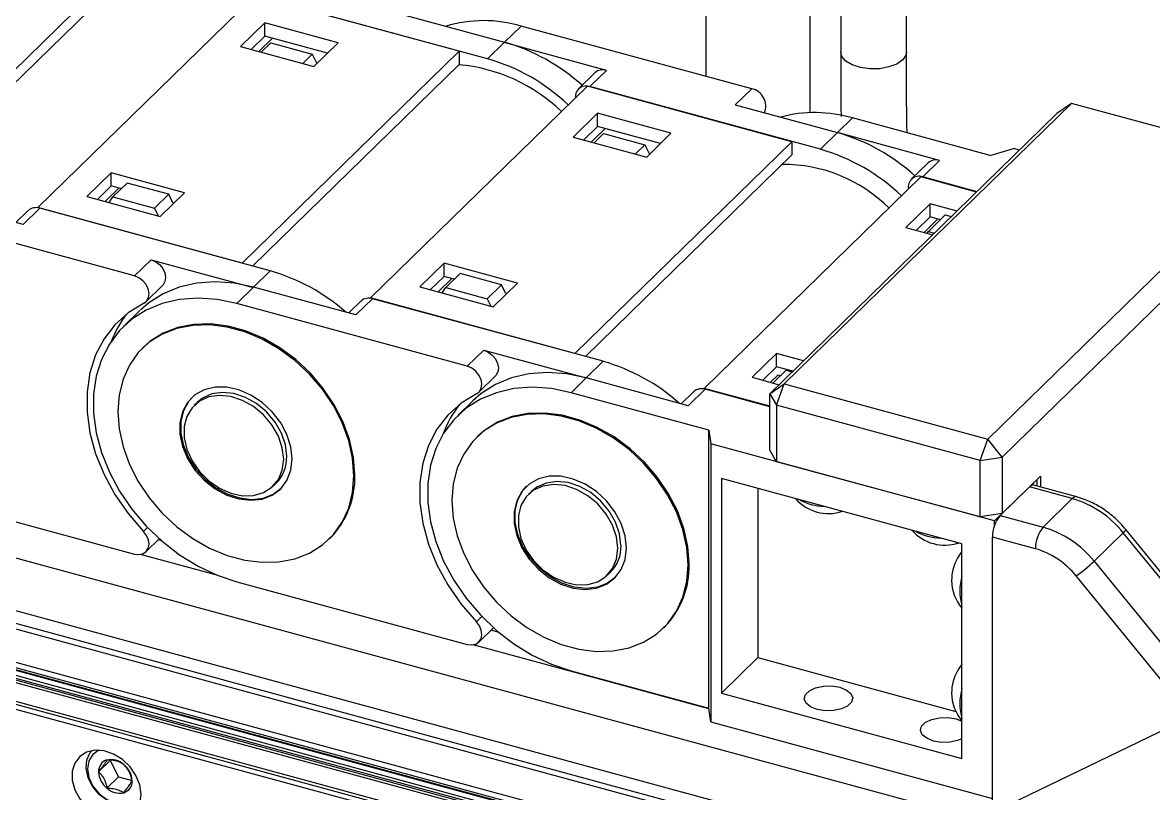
# Model space of a CAD drawing. Header units: millimetres. Extents: x 0 to 3353, y 0 to 2591.
# Drawn here: x 2485.6 to 2623.2, y 2037.5 to 2131.3 of the extents above; entities that cross this region are included whole.
import ezdxf

# ---------------------------------------------------------------- set-up
doc = ezdxf.new("R2010")
doc.units = ezdxf.units.MM
doc.header["$LTSCALE"] = 12
doc.layers.add('TITLE_BLOCK_BORDER', color=7, linetype='Continuous')
doc.dimstyles.new('SLDDIMSTYLE0', dxfattribs={"dimtxt": 0.18, "dimasz": 12.192, "dimexe": 0, "dimexo": 0.0625, "dimgap": 0, "dimtad": 0, "dimtih": 1, "dimtoh": 1, "dimdec": 0, "dimrnd": 1e-09, "dimzin": 0, "dimdsep": 46, "dimtxsty": 'Standard', "dimblk1": 'DOT', "dimblk2": 'DOT', "dimsah": 1, "dimcen": 0.09, "dimadec": 0, "dimazin": 0, "dimtfac": 12.192, "dimtdec": 0, "dimtofl": 0, "dimtmove": 0, "dimatfit": 3, "dimldrblk": 'DOT', "dimfxl": 0, "dimfrac": 2, "dimtolj": 1, "dimtzin": 0, "dimarcsym": 0})

# ---------------------------------------------------------------- blocks, each defined once
blk = doc.blocks.new('_DOT')
at = {"color": 0, "linetype": 'ByBlock', "lineweight": -2}
blk.add_line((-0.5, 0), (-1, 0), dxfattribs=at)
at = {"color": 0, "linetype": 'ByBlock', "const_width": 0.5}
blk.add_lwpolyline([(-0.25, 0, 1), (0.25, 0, 1)], format="xyb", close=True, dxfattribs=at)

msp = doc.modelspace()

# ---------------------------------------------------------------- linework, layer by layer
at = {"color": 8, "linetype": 'Continuous', "lineweight": 25}
for p, q in [((2625.63, 2027.83), (1947.48, 2212.14)), ((2621.56, 2020.95), (1945.85, 2204.59)), ((2621.35, 2020.35), (1946.17, 2203.85)), ((2597.66, 2022.73), (1947.05, 2199.55)), ((2597.27, 2022.18), (1947.1, 2198.88)), ((2597.09, 2021.89), (1947.12, 2198.54)), ((2596.73, 2021.37), (1947.14, 2197.92)), ((2596.39, 2021.13), (1947.15, 2197.58)), ((2595.73, 2020.76), (1947.15, 2197.03)), ((2500.33, 2069.36), (2500.82, 2069.84)), ((2509.42, 2063.98), (2499.94, 2066.55)), ((2540.84, 2058.35), (2541.5, 2059)), ((2569.13, 2047.75), (2540.45, 2055.55))]:
    msp.add_line(p, q, dxfattribs=at)
at = {"color": 7, "linetype": 'Continuous', "lineweight": 25}
for p, q in [((2622.06, 2022.36), (1944.47, 2206.52)), ((2597.14, 2021.97), (1947.11, 2198.63)), ((2596.12, 2020.97), (1947.15, 2197.35)), ((2587.82, 2020.64), (1947.15, 2194.76)), ((2587.46, 2020.36), (1947.15, 2194.38)), ((2568.81, 2124.73), (2568.81, 2195.06)), ((2587, 2019.91), (1947.15, 2193.81)), ((2581.41, 2143.79), (2581.41, 2120.32)), ((2585.19, 2140.95), (2585.19, 2127.7)), ((2593.19, 2127.7), (2593.19, 2140.72)), ((2471.82, 2113.02), (2498.23, 2138.8)), ((2498.23, 2137.19), (2473.1, 2112.66)), ((2487.45, 2108.78), (2513.86, 2134.56)), ((2538.74, 2127.8), (2513.86, 2134.56)), ((2542.2, 2126.87), (2514.14, 2134.5)), ((2531.83, 2132.28), (2544.28, 2128.9)), ((2515.09, 2131.25), (2512.13, 2128.36)), ((2524.02, 2128.83), (2515.09, 2131.25)), ((2515.09, 2129.64), (2515.09, 2131.25)), ((2544.23, 2128.85), (2546.29, 2130.86)), ((2574.35, 2123.23), (2546.29, 2130.86)), ((2515.09, 2129.64), (2513.42, 2128.01)), ((2514.35, 2127.76), (2516.03, 2129.39)), ((2522.73, 2127.57), (2515.09, 2129.64)), ((2512.13, 2128.36), (2521.06, 2125.93)), ((2515.81, 2128.8), (2514.66, 2127.67)), ((2515.81, 2128.8), (2520.85, 2127.43)), ((2521.06, 2125.93), (2524.02, 2128.83)), ((2542.2, 2126.87), (2544.28, 2128.9)), ((2556.68, 2125.47), (2544.23, 2128.85)), ((2512.33, 2102.01), (2538.74, 2127.8)), ((2520.85, 2127.43), (2519.7, 2126.3)), ((2520.85, 2127.43), (2521.42, 2126.29)), ((2538.74, 2127.8), (2538.74, 2126.18)), ((2538.74, 2126.18), (2513.61, 2101.65)), ((2555.28, 2125.19), (2553.25, 2123.2)), ((2554.65, 2123.49), (2556.68, 2125.47)), ((2527.95, 2097.77), (2554.37, 2123.55)), ((2579.25, 2116.79), (2554.37, 2123.55)), ((2554.41, 2123.54), (2554.65, 2123.49)), ((2582.71, 2115.86), (2554.65, 2123.49)), ((2574.35, 2123.23), (2572.34, 2121.27)), ((2572.34, 2121.27), (2584.78, 2117.89)), ((2613.28, 2121.44), (2578.32, 2087.32)), ((2613.28, 2121.44), (2611.51, 2120.2)), ((2638.04, 2114.71), (2613.28, 2121.44)), ((2555.6, 2120.24), (2552.63, 2117.35)), ((2564.53, 2117.82), (2555.6, 2120.24)), ((2555.6, 2118.63), (2555.6, 2120.24)), ((2576.55, 2086.09), (2611.51, 2120.2)), ((2584.78, 2117.89), (2586.62, 2119.68)), ((2603.38, 2115.12), (2586.62, 2119.68)), ((2555.6, 2118.63), (2553.92, 2117)), ((2554.86, 2116.75), (2556.53, 2118.38)), ((2563.24, 2116.56), (2555.6, 2118.63)), ((2552.63, 2117.35), (2561.57, 2114.92)), ((2556.32, 2117.79), (2555.16, 2116.66)), ((2556.32, 2117.79), (2561.36, 2116.42)), ((2561.57, 2114.92), (2564.53, 2117.82)), ((2582.71, 2115.86), (2584.78, 2117.89)), ((2597.23, 2114.5), (2584.78, 2117.89)), ((2552.83, 2091.01), (2579.25, 2116.79)), ((2561.36, 2116.42), (2560.2, 2115.29)), ((2561.36, 2116.42), (2561.93, 2115.28)), ((2579.25, 2116.79), (2579.25, 2115.18)), ((2603.38, 2115.12), (2606.21, 2115.95)), ((2606.95, 2115.75), (2606.21, 2115.95)), ((2579.25, 2115.18), (2554.11, 2090.64)), ((2595.83, 2114.22), (2593.78, 2112.22)), ((2595.17, 2112.5), (2597.23, 2114.5)), ((2603.09, 2080.59), (2638.04, 2114.71)), ((2496.4, 2113.01), (2493.44, 2110.12)), ((2505.33, 2110.58), (2496.4, 2113.01)), ((2496.4, 2111.4), (2496.4, 2113.01)), ((2496.4, 2111.4), (2494.73, 2109.77)), ((2497.64, 2111.06), (2496.4, 2111.4)), ((2496.61, 2110.06), (2498.34, 2111.75)), ((2503.39, 2110.38), (2498.34, 2111.75)), ((2568.55, 2086.76), (2594.92, 2112.5)), ((2601.72, 2110.65), (2594.92, 2112.5)), ((2601.78, 2110.7), (2595.17, 2112.5)), ((2639.81, 2112.51), (2604.85, 2078.4)), ((2485.67, 2106.71), (2473.23, 2110.09)), ((2493.44, 2110.12), (2502.37, 2107.69)), ((2497.34, 2111.14), (2495.66, 2109.51)), ((2496.15, 2109.38), (2496.61, 2110.06)), ((2496.61, 2110.06), (2501.65, 2108.69)), ((2501.65, 2108.69), (2503.39, 2110.38)), ((2502.37, 2107.69), (2505.33, 2110.58)), ((2503.89, 2109.36), (2503.39, 2110.38)), ((2487.7, 2108.69), (2485.67, 2106.71)), ((2487.45, 2108.78), (2487.44, 2108.74)), ((2512.33, 2102.01), (2487.45, 2108.78)), ((2515.76, 2101.07), (2487.7, 2108.69)), ((2501.65, 2108.69), (2502.11, 2107.76)), ((2504.04, 2109.32), (2503.89, 2109.36)), ((2596.08, 2109.24), (2593.12, 2106.35)), ((2599.36, 2108.35), (2596.08, 2109.24)), ((2596.08, 2107.63), (2596.08, 2109.24)), ((2499.24, 2100.46), (2471.17, 2108.09)), ((2486.3, 2108.41), (2484.8, 2106.95)), ((2596.08, 2107.63), (2594.41, 2106)), ((2595.35, 2105.74), (2597.02, 2107.38)), ((2597.91, 2107.87), (2595.86, 2105.87)), ((2597.32, 2107.29), (2596.08, 2107.63)), ((2597.91, 2107.87), (2598.66, 2107.67)), ((2593.12, 2106.35), (2596.4, 2105.46)), ((2595.71, 2105.65), (2595.86, 2105.87)), ((2595.86, 2105.87), (2596.61, 2105.66)), ((2499.24, 2100.46), (2501.24, 2102.42)), ((2501.24, 2102.42), (2513.69, 2099.04)), ((2512.33, 2102.01), (2512.33, 2102)), ((2536.91, 2102), (2533.94, 2099.11)), ((2545.84, 2099.57), (2536.91, 2102)), ((2536.91, 2100.39), (2536.91, 2102)), ((2515.76, 2101.07), (2513.69, 2099.04)), ((2536.91, 2100.39), (2535.23, 2098.76)), ((2538.14, 2100.05), (2536.91, 2100.39)), ((2537.11, 2099.05), (2538.85, 2100.74)), ((2543.89, 2099.37), (2538.85, 2100.74)), ((2500.63, 2097.32), (2502.64, 2099.27)), ((2513.73, 2099.08), (2511.68, 2097.08)), ((2526.18, 2095.7), (2513.73, 2099.08)), ((2533.94, 2099.11), (2542.87, 2096.68)), ((2537.84, 2100.14), (2536.17, 2098.5)), ((2536.65, 2098.37), (2537.11, 2099.05)), ((2537.11, 2099.05), (2542.15, 2097.68)), ((2542.15, 2097.68), (2543.89, 2099.37)), ((2542.87, 2096.68), (2545.84, 2099.57)), ((2544.4, 2098.35), (2543.89, 2099.37)), ((2528.21, 2097.68), (2526.18, 2095.7)), ((2527.95, 2097.77), (2527.94, 2097.74)), ((2552.83, 2091.01), (2527.95, 2097.77)), ((2556.27, 2090.06), (2528.21, 2097.68)), ((2542.15, 2097.68), (2542.61, 2096.75)), ((2544.55, 2098.31), (2544.4, 2098.35)), ((2499.89, 2096.24), (2497.88, 2094.28)), ((2539.74, 2089.45), (2511.68, 2097.08)), ((2526.81, 2097.4), (2525.31, 2095.94)), ((2500.33, 2091.78), (2500.21, 2091.67)), ((2539.74, 2089.45), (2541.75, 2091.41)), ((2541.75, 2091.41), (2554.19, 2088.03)), ((2552.83, 2091.01), (2552.83, 2090.99)), ((2577.39, 2091), (2574.43, 2088.11)), ((2580.67, 2090.11), (2577.39, 2091)), ((2577.39, 2089.39), (2577.39, 2091)), ((2556.27, 2090.06), (2554.19, 2088.03)), ((2577.39, 2089.39), (2575.72, 2087.76)), ((2579.38, 2088.85), (2577.39, 2089.39)), ((2541.14, 2086.31), (2543.15, 2088.27)), ((2554.2, 2088.03), (2552.36, 2086.24)), ((2566.64, 2084.65), (2554.2, 2088.03)), ((2574.43, 2088.11), (2577.71, 2087.21)), ((2577.55, 2088.38), (2576.65, 2087.5)), ((2576.96, 2087.42), (2578.54, 2088.97)), ((2577.85, 2088.29), (2577.55, 2088.38)), ((2578.54, 2088.97), (2579.29, 2088.76)), ((2579.07, 2088.82), (2579.16, 2088.91)), ((2568.69, 2086.65), (2566.64, 2084.65)), ((2568.55, 2086.76), (2568.53, 2086.69)), ((2576.55, 2084.59), (2568.55, 2086.76)), ((2576.55, 2084.52), (2568.69, 2086.65)), ((2576.55, 2086.09), (2578.32, 2087.32)), ((2577.39, 2084.7), (2578.32, 2087.32)), ((2578.32, 2087.32), (2603.09, 2080.59)), ((2540.4, 2085.23), (2538.57, 2083.45)), ((2569.12, 2081.69), (2552.36, 2086.24)), ((2567.3, 2086.37), (2565.77, 2084.89)), ((2576.55, 2086.09), (2577.39, 2084.7)), ((2576.55, 2079.23), (2576.55, 2086.09)), ((2506.88, 2085.07), (2506.5, 2084.71)), ((2602.15, 2077.97), (2577.39, 2084.7)), ((2577.39, 2084.7), (2577.39, 2077.84)), ((2569.12, 2081.69), (2569.38, 2080.01)), ((2569.12, 2047.83), (2569.12, 2081.69)), ((2541.01, 2080.94), (2540.89, 2080.83)), ((2603.92, 2070.63), (2569.38, 2080.01)), ((2569.38, 2080.01), (2569.38, 2046.16)), ((2602.15, 2077.97), (2603.09, 2080.59)), ((2604.85, 2078.4), (2603.09, 2080.59)), ((2577.39, 2077.84), (2576.55, 2079.23)), ((2602.15, 2077.97), (2604.85, 2078.4)), ((2604.85, 2078.4), (2604.85, 2071.54)), ((2602.15, 2071.11), (2577.39, 2077.84)), ((2602.15, 2071.11), (2602.15, 2077.97)), ((2599.94, 2067.85), (2570.67, 2075.81)), ((2570.67, 2075.81), (2570.67, 2049.66)), ((2609.09, 2075.67), (2603.92, 2070.63)), ((2609.52, 2076.09), (2604.85, 2071.54)), ((2609.09, 2074.87), (2609.09, 2075.67)), ((2609.52, 2076.09), (2609.52, 2074.75)), ((2471.17, 2074.23), (2499.24, 2066.6)), ((2516.11, 2074.87), (2516.48, 2075.23)), ((2547.56, 2074.23), (2547.19, 2073.87)), ((2575.1, 2074.6), (2575.1, 2053.99)), ((2608.16, 2074.76), (2604.6, 2071.29)), ((2613.38, 2073.34), (2608.16, 2074.76)), ((2613.91, 2073.56), (2608.68, 2074.98)), ((2609.82, 2069.87), (2613.38, 2073.34)), ((2604.85, 2071.54), (2602.15, 2071.11)), ((2603.92, 2070.09), (2603.92, 2070.63)), ((2604.6, 2071.29), (2609.82, 2069.87)), ((2619.58, 2069.2), (2616.02, 2065.72)), ((2640.89, 2043.1), (2619.58, 2069.2)), ((2641.2, 2043.48), (2619.89, 2069.58)), ((2500.63, 2066.89), (2502.25, 2068.46)), ((2502.54, 2068.21), (2502.11, 2068.33)), ((2522.91, 2068.41), (2523.03, 2068.52)), ((2599.94, 2041.71), (2599.94, 2067.85)), ((2603.66, 2036.52), (2603.66, 2068.66)), ((2608.89, 2067.24), (2603.66, 2068.66)), ((2616.02, 2065.72), (2637.33, 2039.62)), ((2511.68, 2063.22), (2539.74, 2055.59)), ((2556.79, 2064.03), (2557.16, 2064.39)), ((2635.16, 2037.83), (2613.85, 2063.93)), ((2563.59, 2057.57), (2563.71, 2057.68)), ((2541.14, 2055.88), (2542.93, 2057.63)), ((2543.6, 2057.05), (2542.61, 2057.32)), ((2575.1, 2053.99), (2570.67, 2049.66)), ((2575.1, 2053.99), (2599.2, 2047.44)), ((2552.36, 2052.38), (2569.12, 2047.83)), ((2570.67, 2049.66), (2599.94, 2041.71)), ((2569.38, 2046.16), (2569.12, 2047.83)), ((2569.38, 2046.16), (2603.66, 2036.84)), ((2599.23, 2046.53), (2599.94, 2046.26)), ((2496.25, 2041.46), (2494.85, 2040.1)), ((2496.25, 2041.46), (2497.28, 2039.47)), ((2497.28, 2039.47), (2495.88, 2038.1)), ((2497.28, 2039.47), (2498.93, 2039.02))]:
    msp.add_line(p, q, dxfattribs=at)
at = {"color": 8, "linetype": 'Continuous', "lineweight": 25, "flags": 128}
for points in [[(2592.73, 2126.74), (2592.02, 2126.24), (2591.06, 2125.88), (2589.93, 2125.67), (2588.74, 2125.65), (2587.59, 2125.81), (2586.58, 2126.14), (2585.8, 2126.6), (2585.33, 2127.16), (2585.19, 2127.71)], [(2593.19, 2127.68), (2593.12, 2127.32), (2592.73, 2126.74)]]:
    msp.add_lwpolyline(points, dxfattribs=at)
at = {"color": 7, "linetype": 'Continuous', "lineweight": 25, "flags": 128}
for points in [[(2501.24, 2102.42), (2501.78, 2102.19), (2502.27, 2101.82), (2502.66, 2101.35), (2502.91, 2100.82), (2503.01, 2100.27), (2502.94, 2099.77), (2502.71, 2099.35), (2502.64, 2099.27)], [(2500.33, 2097.1), (2500.7, 2097.39), (2500.93, 2097.81), (2501, 2098.31), (2500.91, 2098.86), (2500.65, 2099.39), (2500.26, 2099.87), (2499.77, 2100.23), (2499.24, 2100.46)], [(2513.73, 2099.08), (2511.35, 2099.57), (2509.02, 2099.74), (2506.77, 2099.57), (2504.66, 2099.09), (2502.71, 2098.28), (2500.97, 2097.18), (2499.94, 2096.29)], [(2511.68, 2097.08), (2509.3, 2097.57), (2506.97, 2097.73), (2504.72, 2097.57), (2502.6, 2097.08), (2500.66, 2096.28), (2498.91, 2095.17), (2497.41, 2093.79), (2496.17, 2092.15), (2495.22, 2090.29), (2494.58, 2088.24), (2494.25, 2086.04), (2494.25, 2083.73), (2494.58, 2081.35), (2495.22, 2078.95), (2496.17, 2076.58), (2497.41, 2074.27), (2498.91, 2072.06), (2500.66, 2070.01), (2502.6, 2068.15), (2504.72, 2066.51), (2506.97, 2065.13), (2509.3, 2064.03), (2511.68, 2063.22)], [(2500.33, 2097.1), (2498.47, 2095.96), (2496.85, 2094.51), (2495.52, 2092.79), (2494.5, 2090.83), (2493.81, 2088.66), (2493.46, 2086.33), (2493.46, 2083.88), (2493.81, 2081.36), (2494.5, 2078.81), (2495.52, 2076.29), (2496.85, 2073.85), (2498.47, 2071.52), (2500.33, 2069.36)], [(2525.93, 2076.13), (2525.77, 2078.25), (2525.3, 2080.41), (2524.51, 2082.56), (2523.44, 2084.66), (2522.1, 2086.65), (2520.52, 2088.49), (2518.75, 2090.15), (2516.81, 2091.58), (2514.76, 2092.75), (2512.64, 2093.63), (2510.49, 2094.22), (2508.36, 2094.49), (2506.31, 2094.43), (2504.38, 2094.05), (2502.6, 2093.36), (2501.03, 2092.37), (2499.69, 2091.11), (2498.61, 2089.6), (2497.83, 2087.87), (2497.35, 2085.97), (2497.19, 2083.94), (2497.35, 2081.82), (2497.83, 2079.66), (2498.61, 2077.51), (2499.69, 2075.42), (2501.03, 2073.43), (2502.6, 2071.58), (2504.38, 2069.93), (2506.31, 2068.5), (2508.36, 2067.33), (2510.49, 2066.44), (2512.64, 2065.85), (2514.76, 2065.59), (2516.81, 2065.64), (2518.75, 2066.02), (2520.52, 2066.71), (2522.1, 2067.7), (2523.44, 2068.96), (2524.51, 2070.47), (2525.3, 2072.2), (2525.77, 2074.1), (2525.93, 2076.13)], [(2526.05, 2076.24), (2525.89, 2078.36), (2525.41, 2080.52), (2524.63, 2082.67), (2523.55, 2084.77), (2522.21, 2086.76), (2520.64, 2088.61), (2518.87, 2090.26), (2516.93, 2091.69), (2514.88, 2092.86), (2512.75, 2093.75), (2510.61, 2094.33), (2508.48, 2094.6), (2506.43, 2094.54), (2504.49, 2094.17), (2502.72, 2093.48), (2501.14, 2092.49), (2500.33, 2091.78)], [(2541.75, 2091.41), (2542.29, 2091.18), (2542.77, 2090.82), (2543.16, 2090.34), (2543.42, 2089.81), (2543.52, 2089.26), (2543.45, 2088.76), (2543.22, 2088.34), (2543.15, 2088.27)], [(2540.84, 2086.1), (2541.21, 2086.38), (2541.44, 2086.8), (2541.51, 2087.3), (2541.41, 2087.85), (2541.16, 2088.38), (2540.77, 2088.86), (2540.28, 2089.23), (2539.74, 2089.45)], [(2554.2, 2088.03), (2551.82, 2088.52), (2549.48, 2088.68), (2547.24, 2088.52), (2545.12, 2088.03), (2543.17, 2087.23), (2541.43, 2086.13), (2540.4, 2085.24)], [(2518.42, 2078.17), (2518.26, 2079.65), (2517.78, 2081.14), (2517.02, 2082.57), (2516, 2083.89), (2514.77, 2085.03), (2513.4, 2085.94), (2511.93, 2086.57), (2510.45, 2086.89), (2509.03, 2086.9), (2507.72, 2086.58), (2506.59, 2085.96), (2505.69, 2085.06), (2505.07, 2083.92), (2504.75, 2082.61), (2504.75, 2081.17), (2505.07, 2079.68), (2505.69, 2078.21), (2506.59, 2076.82), (2507.72, 2075.58), (2509.03, 2074.55), (2510.45, 2073.78), (2511.93, 2073.3), (2513.4, 2073.14), (2514.77, 2073.29), (2516, 2073.77), (2517.02, 2074.53), (2517.78, 2075.56), (2518.26, 2076.79), (2518.42, 2078.17)], [(2552.36, 2086.24), (2549.98, 2086.73), (2547.65, 2086.89), (2545.4, 2086.73), (2543.29, 2086.24), (2541.34, 2085.44), (2539.6, 2084.34), (2538.09, 2082.95), (2536.85, 2081.32), (2535.9, 2079.45), (2535.26, 2077.4), (2534.93, 2075.2), (2534.93, 2072.89), (2535.26, 2070.52), (2535.9, 2068.12), (2536.85, 2065.74), (2538.09, 2063.43), (2539.6, 2061.23), (2541.34, 2059.18), (2543.29, 2057.31), (2545.4, 2055.68), (2547.65, 2054.29), (2549.98, 2053.19), (2552.36, 2052.38)], [(2506.27, 2085.7), (2505.81, 2085.17), (2505.18, 2084.04), (2504.87, 2082.72), (2504.87, 2081.28), (2505.18, 2079.79), (2505.81, 2078.32), (2506.7, 2076.93), (2507.83, 2075.7), (2509.14, 2074.67), (2510.57, 2073.9), (2512.05, 2073.42), (2513.51, 2073.25), (2514.89, 2073.41), (2516.12, 2073.88), (2517.09, 2074.6)], [(2517.39, 2078.13), (2517.22, 2079.54), (2516.74, 2080.95), (2515.96, 2082.31), (2514.94, 2083.53), (2513.71, 2084.54), (2512.36, 2085.3), (2510.95, 2085.77), (2509.56, 2085.91), (2508.27, 2085.72), (2507.13, 2085.21), (2506.23, 2084.4), (2505.59, 2083.35), (2505.27, 2082.11), (2505.27, 2080.74), (2505.59, 2079.32), (2506.23, 2077.93), (2507.13, 2076.63), (2508.27, 2075.51), (2509.56, 2074.61), (2510.95, 2074), (2512.36, 2073.7), (2513.71, 2073.72), (2514.94, 2074.07), (2515.96, 2074.73), (2516.74, 2075.66), (2517.22, 2076.82), (2517.39, 2078.13)], [(2517.76, 2078.5), (2517.6, 2079.9), (2517.11, 2081.32), (2516.34, 2082.67), (2515.31, 2083.89), (2514.09, 2084.91), (2512.74, 2085.67), (2511.33, 2086.13), (2509.94, 2086.27), (2508.64, 2086.08), (2507.51, 2085.57), (2506.88, 2085.07)], [(2540.84, 2086.1), (2538.97, 2084.95), (2537.36, 2083.51), (2536.03, 2081.78), (2535.01, 2079.82), (2534.32, 2077.65), (2533.97, 2075.32), (2533.97, 2072.87), (2534.32, 2070.35), (2535.01, 2067.8), (2536.03, 2065.28), (2537.36, 2062.84), (2538.97, 2060.51), (2540.84, 2058.35)], [(2566.62, 2065.29), (2566.46, 2067.41), (2565.98, 2069.57), (2565.19, 2071.72), (2564.12, 2073.82), (2562.78, 2075.81), (2561.2, 2077.65), (2559.43, 2079.31), (2557.49, 2080.74), (2555.44, 2081.91), (2553.32, 2082.8), (2551.17, 2083.38), (2549.05, 2083.65), (2546.99, 2083.59), (2545.06, 2083.21), (2543.28, 2082.52), (2541.71, 2081.54), (2540.37, 2080.27), (2539.3, 2078.76), (2538.51, 2077.04), (2538.03, 2075.14), (2537.87, 2073.1), (2538.03, 2070.98), (2538.51, 2068.83), (2539.3, 2066.67), (2540.37, 2064.58), (2541.71, 2062.59), (2543.28, 2060.74), (2545.06, 2059.09), (2546.99, 2057.66), (2549.05, 2056.49), (2551.17, 2055.6), (2553.32, 2055.02), (2555.44, 2054.75), (2557.49, 2054.81), (2559.43, 2055.18), (2561.2, 2055.87), (2562.78, 2056.86), (2564.12, 2058.12), (2565.19, 2059.64), (2565.98, 2061.36), (2566.46, 2063.26), (2566.62, 2065.29)], [(2566.73, 2065.41), (2566.57, 2067.53), (2566.09, 2069.69), (2565.31, 2071.84), (2564.24, 2073.93), (2562.9, 2075.92), (2561.32, 2077.77), (2559.55, 2079.42), (2557.61, 2080.85), (2555.56, 2082.02), (2553.43, 2082.91), (2551.29, 2083.49), (2549.16, 2083.76), (2547.11, 2083.71), (2545.18, 2083.33), (2543.4, 2082.64), (2541.83, 2081.65), (2541.01, 2080.94)], [(2559.1, 2067.34), (2558.94, 2068.81), (2558.46, 2070.3), (2557.7, 2071.74), (2556.68, 2073.06), (2555.45, 2074.2), (2554.08, 2075.1), (2552.62, 2075.73), (2551.14, 2076.06), (2549.71, 2076.06), (2548.4, 2075.74), (2547.27, 2075.12), (2546.37, 2074.22), (2545.75, 2073.09), (2545.43, 2071.77), (2545.43, 2070.33), (2545.75, 2068.84), (2546.37, 2067.37), (2547.27, 2065.98), (2548.4, 2064.75), (2549.71, 2063.72), (2551.14, 2062.94), (2552.62, 2062.46), (2554.08, 2062.3), (2555.45, 2062.46), (2556.68, 2062.93), (2557.7, 2063.7), (2558.46, 2064.72), (2558.94, 2065.95), (2559.1, 2067.34)], [(2557.77, 2063.77), (2556.8, 2063.04), (2555.57, 2062.57), (2554.19, 2062.41), (2552.73, 2062.58), (2551.25, 2063.06), (2549.82, 2063.83), (2548.51, 2064.86), (2547.38, 2066.1), (2546.49, 2067.48), (2545.87, 2068.96), (2545.55, 2070.45), (2545.55, 2071.88), (2545.87, 2073.2), (2546.49, 2074.33), (2546.95, 2074.86)], [(2558.07, 2067.3), (2557.9, 2068.7), (2557.42, 2070.12), (2556.65, 2071.47), (2555.62, 2072.69), (2554.4, 2073.7), (2553.04, 2074.46), (2551.63, 2074.93), (2550.24, 2075.07), (2548.95, 2074.88), (2547.81, 2074.37), (2546.91, 2073.57), (2546.27, 2072.52), (2545.95, 2071.27), (2545.95, 2069.91), (2546.27, 2068.49), (2546.91, 2067.09), (2547.81, 2065.8), (2548.95, 2064.67), (2550.24, 2063.78), (2551.63, 2063.16), (2553.04, 2062.86), (2554.4, 2062.88), (2555.62, 2063.23), (2556.65, 2063.89), (2557.42, 2064.83), (2557.9, 2065.98), (2558.07, 2067.3)], [(2558.44, 2067.66), (2558.28, 2069.06), (2557.79, 2070.48), (2557.02, 2071.83), (2555.99, 2073.05), (2554.77, 2074.07), (2553.42, 2074.83), (2552.01, 2075.29), (2550.62, 2075.43), (2549.32, 2075.24), (2548.19, 2074.73), (2547.56, 2074.23)], [(2499.24, 2066.6), (2499.77, 2066.54), (2500.26, 2066.64), (2500.65, 2066.9), (2500.91, 2067.3), (2501, 2067.79), (2500.93, 2068.33), (2500.7, 2068.87), (2500.33, 2069.36)], [(2599.94, 2066.89), (2599.73, 2066.63), (2599.44, 2066.19)], [(2539.74, 2055.59), (2540.28, 2055.53), (2540.77, 2055.63), (2541.16, 2055.9), (2541.41, 2056.29), (2541.51, 2056.78), (2541.44, 2057.33), (2541.21, 2057.87), (2540.84, 2058.35)], [(2599.94, 2053.17), (2599.73, 2052.91), (2599.44, 2052.48)], [(2585.08, 2050.38), (2585.89, 2050.05), (2586.43, 2049.61), (2586.65, 2049.09), (2586.51, 2048.57), (2586.03, 2048.1), (2585.27, 2047.75), (2584.32, 2047.55), (2583.3, 2047.53), (2582.33, 2047.69), (2581.52, 2048.01), (2580.97, 2048.46), (2580.75, 2048.98), (2580.89, 2049.5), (2581.37, 2049.96), (2582.13, 2050.32), (2583.08, 2050.52), (2584.1, 2050.54), (2585.08, 2050.38)], [(2599.94, 2044.11), (2599.42, 2043.9), (2598.48, 2043.7), (2597.45, 2043.68), (2596.48, 2043.84), (2595.67, 2044.17), (2595.12, 2044.61), (2594.91, 2045.13), (2595.04, 2045.65), (2595.52, 2046.12), (2596.28, 2046.47), (2597.23, 2046.67), (2598.25, 2046.69), (2599.23, 2046.53), (2599.23, 2046.53)], [(2500.02, 2037.35), (2499.87, 2038.49), (2499.41, 2039.63), (2498.69, 2040.69), (2497.76, 2041.58), (2496.68, 2042.25), (2495.54, 2042.63), (2494.42, 2042.71), (2493.4, 2042.48), (2492.56, 2041.95), (2491.97, 2041.16), (2491.66, 2040.18), (2491.66, 2039.07), (2491.97, 2037.92), (2492.56, 2036.81), (2493.4, 2035.82), (2494.42, 2035.04), (2495.54, 2034.51), (2496.68, 2034.27), (2497.76, 2034.35), (2498.69, 2034.74), (2499.41, 2035.4), (2499.87, 2036.29), (2500.02, 2037.35)], [(2497.1, 2036.09), (2495.99, 2036.55), (2494.98, 2037.3), (2494.16, 2038.26), (2493.6, 2039.35), (2493.35, 2040.48), (2493.43, 2041.54), (2493.84, 2042.44), (2494.02, 2042.66)], [(2494.87, 2042.72), (2494.16, 2042.21), (2493.68, 2041.43), (2493.51, 2040.46), (2493.68, 2039.4), (2494.16, 2038.36), (2494.91, 2037.43), (2495.85, 2036.71), (2496.9, 2036.26)]]:
    msp.add_lwpolyline(points, dxfattribs=at)
at = {"color": 7, "linetype": 'Continuous', "lineweight": 25}
for centre, radius, start, end in [((2541.75, 2115.81), 15.71, 73.2082, 107.0345), ((2537.69, 2105.94), 23.88, 47.8755, 73.9857), ((2535.66, 2103.98), 23.81, 46.562, 74.0495), ((2536.86, 2105.55), 20.69, 46.1273, 84.8894), ((2556.22, 2124.12), 1.42, 71.44, 131.47), ((2554.17, 2122.26), 1.29, 81.3895, 187.2206), ((2573.87, 2121.09), 2.2, 338.9874, 77.3668), ((2582.06, 2104.13), 16.2, 73.6685, 105.0706), ((2578.2, 2094.93), 23.88, 47.8755, 73.9857), ((2576.16, 2092.96), 23.82, 46.4151, 74.0469), ((2596.77, 2113.15), 1.42, 71.44, 131.47), ((2578.21, 2095.81), 18.21, 45.1464, 90.4505), ((2594.72, 2111.26), 1.32, 70.109, 189.7919), ((2487.25, 2107.34), 1.42, 71.44, 131.47), ((2509.27, 2078.29), 23.68, 48.5237, 74.0845), ((2527.75, 2096.33), 1.42, 71.44, 131.47), ((2508.11, 2087.99), 12.55, 141.2607, 159.0066), ((2549.77, 2067.26), 23.7, 48.2436, 74.0794), ((2568.24, 2085.3), 1.42, 71.44, 131.47), ((2548.64, 2076.96), 12.59, 141.2763, 160.1492), ((2513.29, 2078.36), 4.47, 315.5096, 1.7561), ((2515.47, 2075.93), 10.59, 315.5761, 1.6897), ((2608.6, 2074.44), 0.541, 80.7318, 143.9675), ((2583.7, 2076.81), 5.29, 220.8992, 288.6917), ((2583.39, 2079.23), 6.84, 240.7877, 268.8033), ((2609.93, 2061.46), 12.37, 38.6952, 73.7819), ((2607.75, 2068.69), 4.09, 140.5129, 180.3434), ((2597.85, 2072.97), 5.29, 220.8992, 288.6917), ((2597.52, 2075.29), 6.75, 240.5969, 268.994), ((2612.98, 2067.27), 4.09, 140.5129, 180.3434), ((2606.37, 2057.99), 12.37, 38.6952, 73.7819), ((2553.98, 2067.52), 4.47, 315.5096, 1.7561), ((2604.3, 2063.36), 5.62, 149.8045, 179.7864), ((2606.12, 2057.74), 9.9, 38.6952, 73.7819), ((2556.15, 2065.09), 10.59, 315.5761, 1.6897), ((2601.18, 2081.47), 21.64, 305.8354, 313.3072), ((2603.96, 2063.46), 5.29, 180.7681, 220.482), ((2606.8, 2062.09), 7.11, 164.7429, 195.2571), ((2604.3, 2049.65), 5.62, 149.7985, 179.7925), ((2603.96, 2049.74), 5.29, 180.7681, 220.482), ((2606.84, 2048.38), 7.15, 164.8279, 195.1721), ((2496.28, 2040.17), 1.43, 106.4011, 182.7899), ((2496.36, 2039.28), 2.3, 47.4605, 102.1305), ((2497.55, 2040.22), 2.7, 182.6127, 231.6756), ((2496.25, 2038.86), 2.7, 2.6127, 51.6756), ((2497.52, 2038.92), 1.43, 286.4011, 2.7899), ((2497.43, 2039.8), 2.3, 227.4605, 282.1305)]:
    msp.add_arc(centre, radius, start, end, dxfattribs=at)
at = {"color": 8, "linetype": 'Continuous', "lineweight": 25}
for centre, radius, start, end in [((2613.82, 2073.03), 0.541, 80.7247, 143.9686), ((2619.11, 2069.9), 0.842, 303.95, 337.7483)]:
    msp.add_arc(centre, radius, start, end, dxfattribs=at)
at = {"color": 7, "linetype": 'Continuous', "lineweight": 25}
for points, knots in [([(2585.19, 2127.71), (2585.18, 2125.19), (2585.18, 2122.58), (2585.23, 2119.96), (2585.23, 2119.87)], [0, 0, 0, 0, 0.96529, 1, 1, 1, 1]), ([(2593.26, 2117.87), (2593.25, 2118.72), (2593.19, 2121.98), (2593.19, 2125.26), (2593.19, 2127.68)], [0, 0, 0, 0, 0.259452, 1, 1, 1, 1]), ([(2619.89, 2069.58), (2619.68, 2069.83), (2619.08, 2070.53), (2617.93, 2071.56), (2616.45, 2072.55), (2615.08, 2073.2), (2614.22, 2073.46), (2613.91, 2073.56)], [0, 0, 0, 0, 0.13332, 0.374641, 0.616771, 0.85968, 1, 1, 1, 1]), ([(2495.88, 2041.53), (2495.84, 2041.47), (2495.77, 2041.33), (2495.56, 2041.02), (2495.24, 2040.59), (2494.97, 2040.25), (2494.85, 2040.1)], [0, 0, 0, 0, 0.216453, 0.440306, 0.751896, 1, 1, 1, 1]), ([(2497.92, 2040.98), (2497.83, 2041.04), (2497.58, 2041.2), (2497.04, 2041.43), (2496.4, 2041.52), (2496, 2041.53), (2495.88, 2041.53)], [0, 0, 0, 0, 0.180942, 0.506293, 0.843975, 1, 1, 1, 1]), ([(2494.85, 2040.1), (2494.96, 2039.99), (2495.17, 2039.78), (2495.49, 2039.32), (2495.74, 2038.74), (2495.83, 2038.3), (2495.88, 2038.1)], [0, 0, 0, 0, 0.216453, 0.440306, 0.751896, 1, 1, 1, 1]), ([(2498.94, 2038.99), (2498.9, 2039.15), (2498.83, 2039.5), (2498.62, 2040.07), (2498.31, 2040.59), (2498.04, 2040.86), (2497.92, 2040.98)], [0, 0, 0, 0, 0.216453, 0.440306, 0.751896, 1, 1, 1, 1]), ([(2497.92, 2037.55), (2498.02, 2037.68), (2498.23, 2037.95), (2498.55, 2038.37), (2498.8, 2038.74), (2498.9, 2038.91), (2498.94, 2038.99)], [0, 0, 0, 0, 0.216453, 0.440306, 0.751896, 1, 1, 1, 1]), ([(2495.88, 2038.1), (2496, 2038.1), (2496.4, 2038.09), (2497.04, 2038), (2497.58, 2037.77), (2497.83, 2037.61), (2497.92, 2037.55)], [0, 0, 0, 0, 0.156025, 0.493707, 0.819058, 1, 1, 1, 1])]:
    msp.add_open_spline(points, degree=3, knots=knots, dxfattribs=at)

# ---------------------------------------------------------------- leaders
at = {"layer": 'TITLE_BLOCK_BORDER'}
msp.add_leader([(2569.48, 2018.68), (2840.65, 2149.42)], dimstyle='SLDDIMSTYLE0', dxfattribs=at)

doc.saveas('drawing.dxf')
